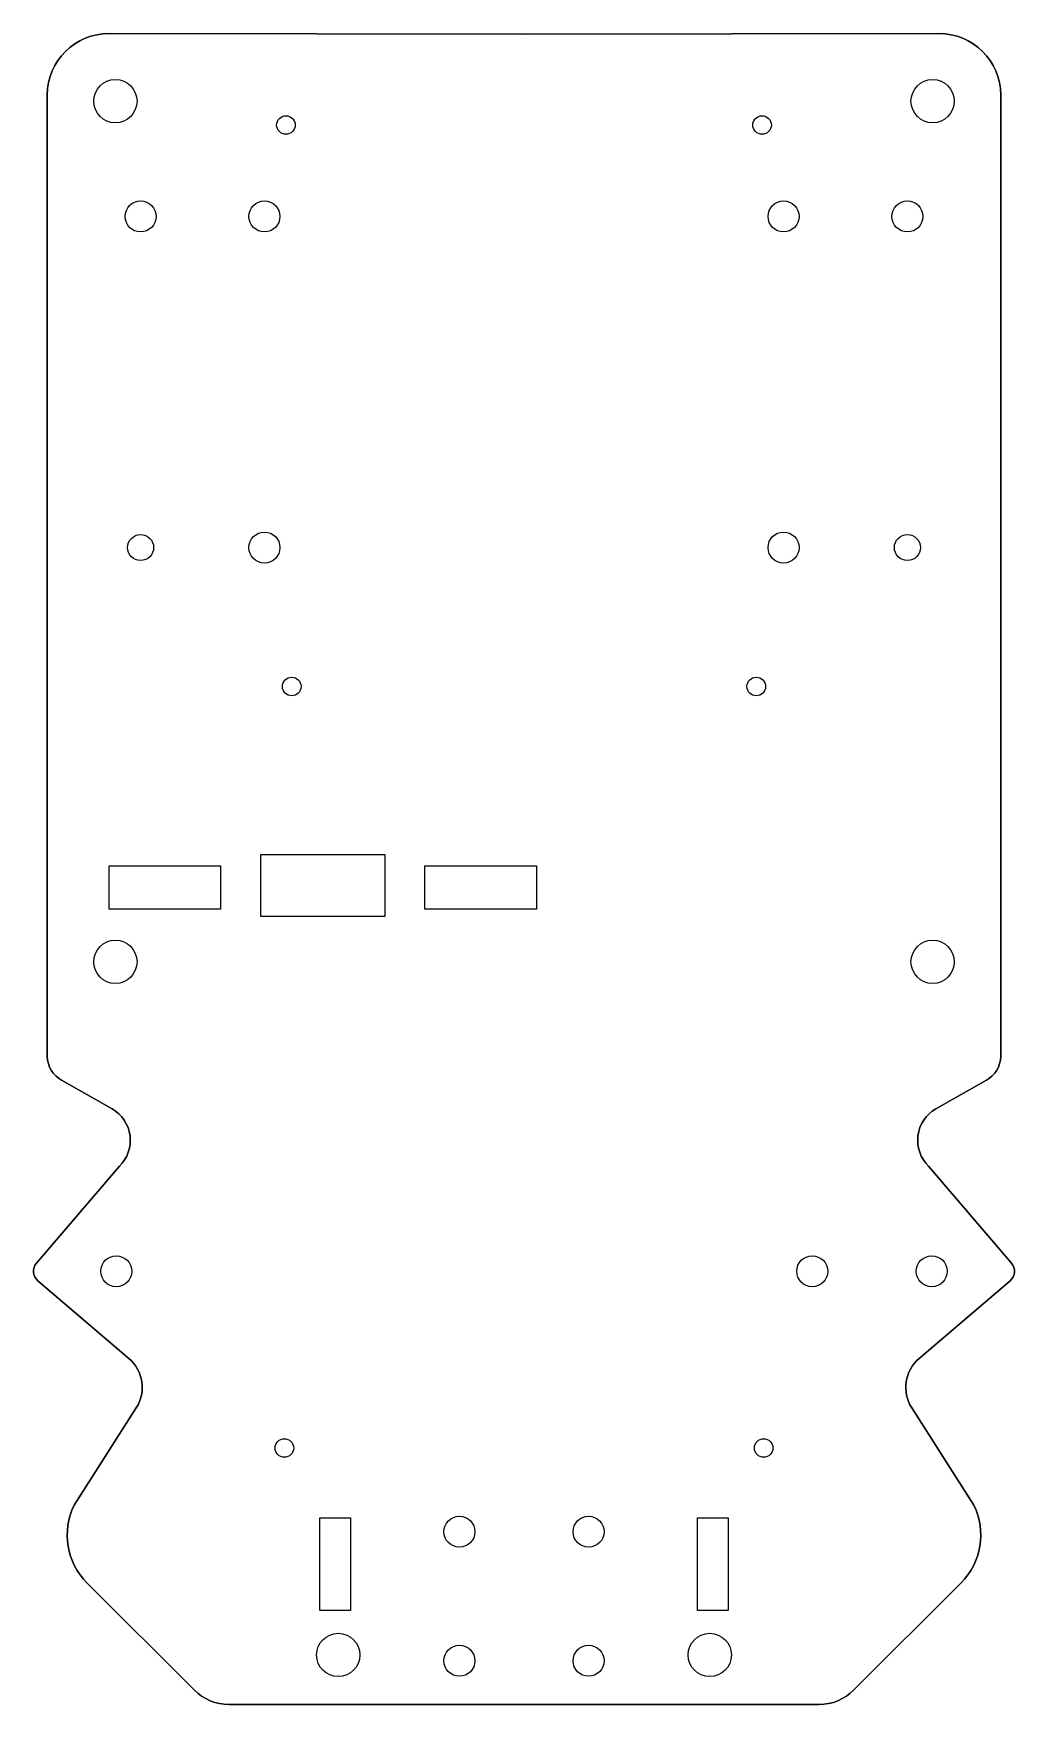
# Model space of a CAD drawing. Header units: millimetres. Extents: x -80 to 79, y -135 to 135.
import ezdxf

# ---------------------------------------------------------------- set-up
doc = ezdxf.new("R2010")
doc.units = ezdxf.units.MM
doc.layers.get('0').update_dxf_attribs({"linetype": 'CONTINUOUS'})

msp = doc.modelspace()

# ---------------------------------------------------------------- linework, layer by layer
for points in [[(-79.08, -63.86, 0.411941), (-78.85, -66.72), (-64.13, -79.28, -0.373828), (-62.95, -87.25), (-72.98, -102.96, 0.320523), (-70.88, -115.57), (-53.62, -132.83, 0.198855), (-47.96, -135.18), (-0.33, -135.19), (47.3, -135.18, 0.198855), (52.96, -132.83), (70.22, -115.57, 0.320523), (72.32, -102.96), (62.29, -87.25, -0.373828), (63.47, -79.28), (78.19, -66.72, 0.411941), (78.41, -63.86), (65.02, -48.21, -0.497515), (66.18, -38.95), (74.35, -34.31, 0.266655), (76.67, -30.46), (76.67, 124.89, 0.412586), (66.65, 134.82), (-0.33, 134.7), (-67.31, 134.82, 0.412586), (-77.33, 124.89), (-77.33, -30.46, 0.266655), (-75.01, -34.31), (-66.85, -38.95, -0.497515), (-65.68, -48.21)], [(-79.08, -63.86), (-65.68, -48.21, 0.497515), (-66.85, -38.95), (-75.01, -34.31, -0.266655), (-77.33, -30.46), (-77.33, 124.89, -0.412586), (-67.31, 134.82), (-0.33, 134.7), (66.65, 134.82, -0.412586), (76.67, 124.89), (76.67, -30.46, -0.266655), (74.35, -34.31), (66.18, -38.95, 0.497515), (65.02, -48.21), (78.41, -63.86, -0.411941), (78.19, -66.72), (63.47, -79.28, 0.373828), (62.29, -87.25), (72.32, -102.96, -0.320523), (70.22, -115.57), (52.96, -132.83, -0.198855), (47.3, -135.18), (-0.33, -135.19), (-47.96, -135.18, -0.198855), (-53.62, -132.83), (-70.88, -115.57, -0.320523), (-72.98, -102.96), (-62.95, -87.25, 0.373828), (-64.13, -79.28), (-78.85, -66.72, -0.411941)]]:
    msp.add_lwpolyline(points, format="xyb", close=True)
for points in [[(-49.33, 0.32), (-49.33, -6.68), (-67.33, -6.68), (-67.33, 0.32)], [(-67.33, 0.32), (-49.33, 0.32), (-49.33, -6.68), (-67.33, -6.68)], [(-22.83, -7.85), (-42.83, -7.85), (-42.83, 2.15), (-22.83, 2.15)], [(-22.83, 2.15), (-22.83, -7.85), (-42.83, -7.85), (-42.83, 2.15)], [(1.67, 0.32), (1.67, -6.68), (-16.33, -6.68), (-16.33, 0.32)], [(-16.33, 0.32), (1.67, 0.32), (1.67, -6.68), (-16.33, -6.68)], [(-28.33, -120), (-33.33, -120), (-33.33, -105), (-28.33, -105)], [(-28.33, -105), (-28.33, -120), (-33.33, -120), (-33.33, -105)], [(27.67, -105), (32.67, -105), (32.67, -120), (27.67, -120)], [(27.67, -120), (27.67, -105), (32.67, -105), (32.67, -120)]]:
    msp.add_lwpolyline(points, close=True)
for centre, radius in [((-66.33, 123.87), 3.5), ((-66.33, 123.87), 3.5), ((65.67, 123.87), 3.5), ((65.67, 123.87), 3.5), ((-38.78, 120.02), 1.5), ((-38.78, 120.02), 1.5), ((38.12, 120.02), 1.5), ((38.12, 120.02), 1.5), ((-62.25, 105.25), 2.5), ((-62.25, 105.25), 2.5), ((-42.25, 105.25), 2.5), ((-42.25, 105.25), 2.5), ((41.59, 105.25), 2.5), ((41.59, 105.25), 2.5), ((61.59, 105.25), 2.5), ((61.59, 105.25), 2.5), ((-42.25, 51.75), 2.5), ((-42.25, 51.75), 2.5), ((41.59, 51.75), 2.5), ((41.59, 51.75), 2.5), ((-62.25, 51.75), 2.1), ((-62.25, 51.75), 2.1), ((61.59, 51.75), 2.1), ((61.59, 51.75), 2.1), ((-37.84, 29.3), 1.5), ((-37.84, 29.3), 1.5), ((37.18, 29.3), 1.5), ((37.18, 29.3), 1.5), ((-66.33, -15.18), 3.5), ((-66.33, -15.18), 3.5), ((65.67, -15.18), 3.5), ((65.67, -15.18), 3.5), ((-66.18, -65.18), 2.5), ((-66.18, -65.18), 2.5), ((46.22, -65.18), 2.5), ((46.22, -65.18), 2.5), ((65.52, -65.18), 2.5), ((65.52, -65.18), 2.5), ((-39.03, -93.74), 1.5), ((-39.03, -93.74), 1.5), ((38.37, -93.74), 1.5), ((38.37, -93.74), 1.5), ((-10.76, -107.26), 2.5), ((-10.76, -107.26), 2.5), ((10.1, -107.26), 2.5), ((10.1, -107.26), 2.5), ((-30.33, -127.18), 3.5), ((-30.33, -127.18), 3.5), ((29.67, -127.18), 3.5), ((29.67, -127.18), 3.5), ((-10.76, -128.12), 2.5), ((-10.76, -128.12), 2.5), ((10.1, -128.12), 2.5), ((10.1, -128.12), 2.5)]:
    msp.add_circle(centre, radius)

doc.saveas('drawing.dxf')
